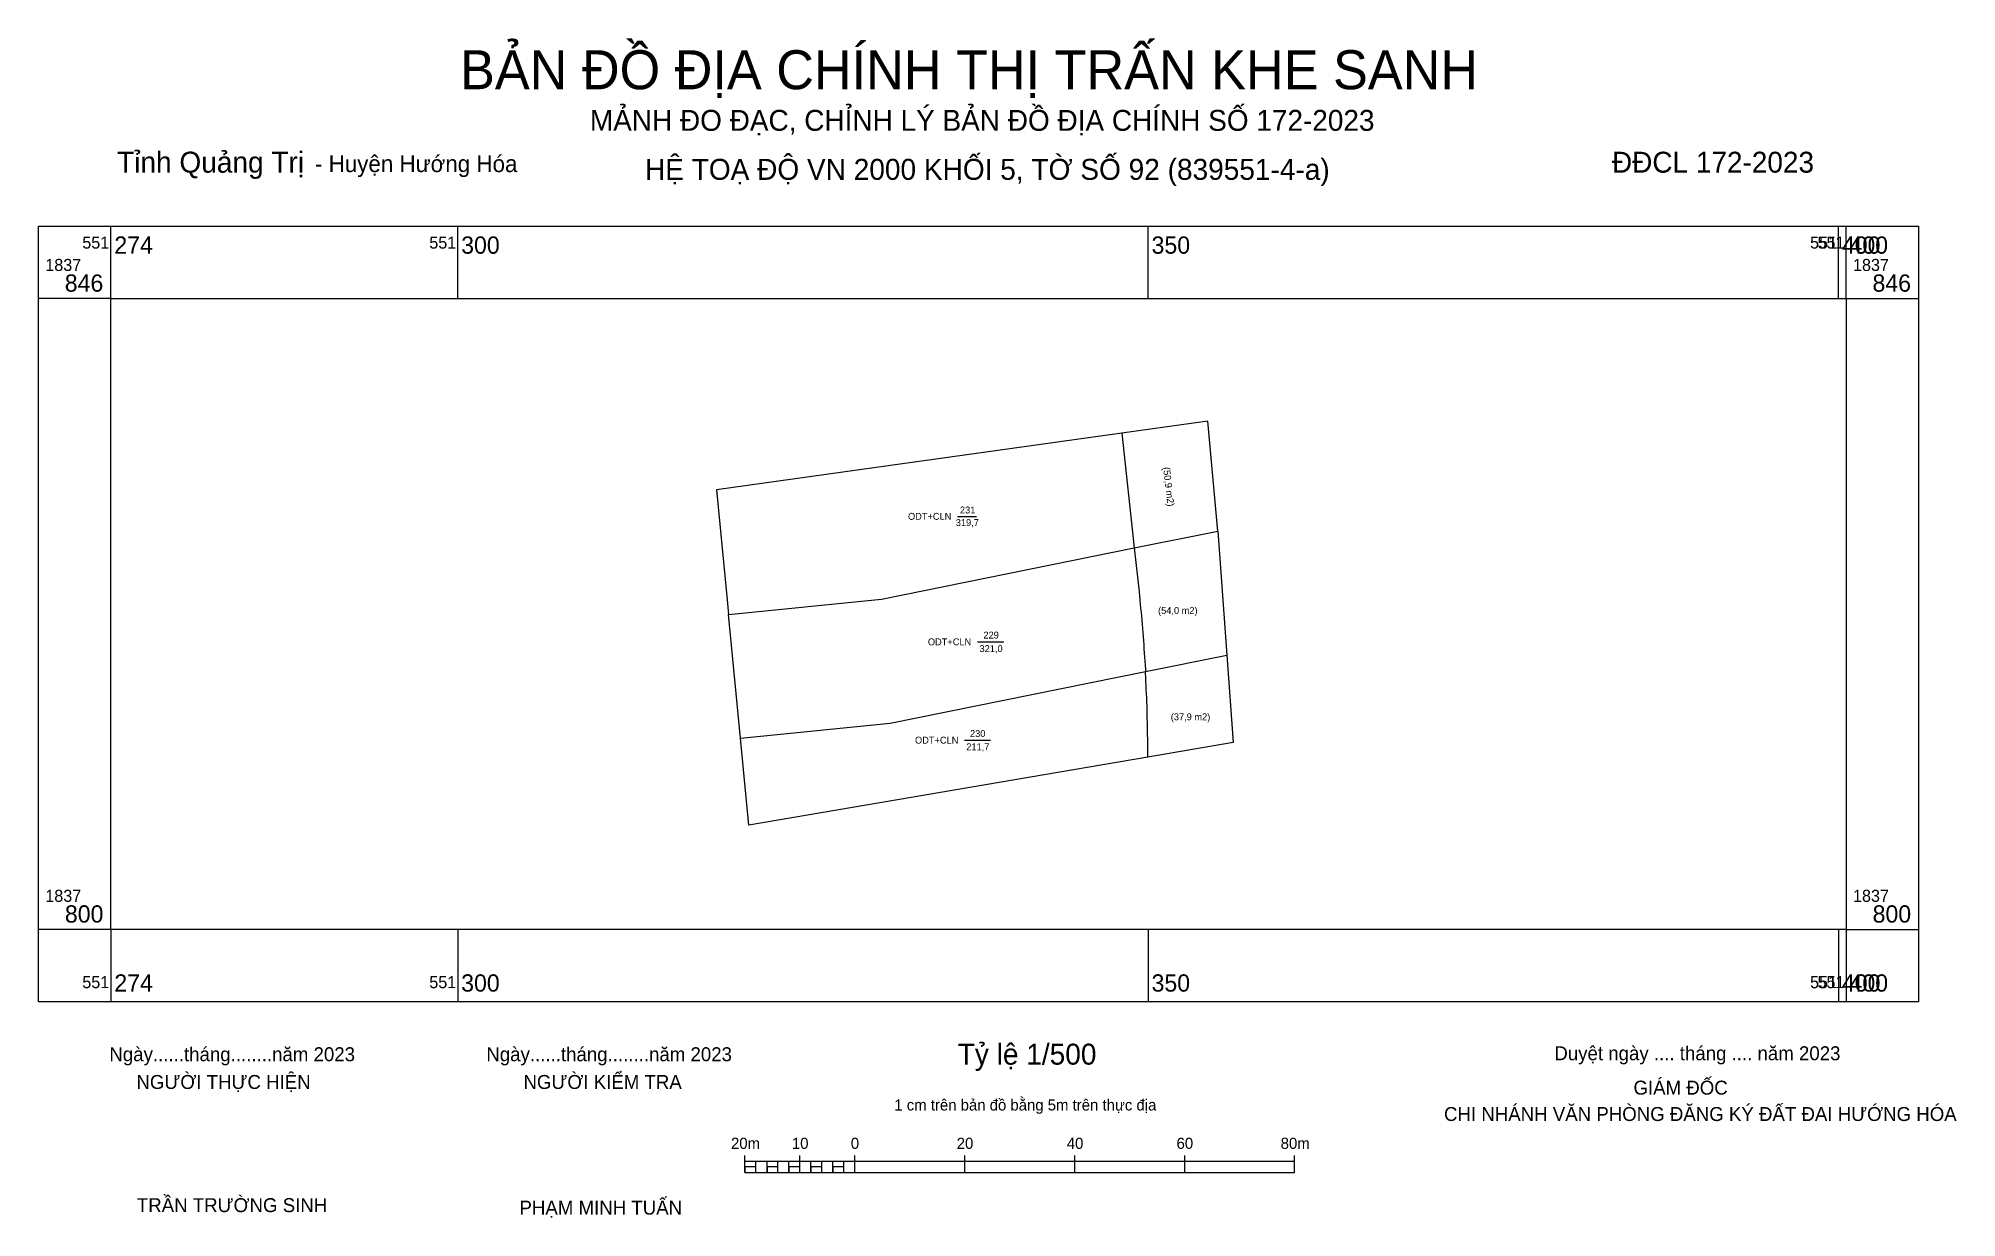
# Model space of a CAD drawing. Extents: x 551270 to 551409, y 1837780 to 1837865.
import ezdxf

# ---------------------------------------------------------------- set-up
doc = ezdxf.new("R2010")
doc.units = 0
for name, color, linetype in [('Level 10', 7, 'Continuous'), ('Level 16', 7, 'Continuous'), ('Level 2', 7, 'Continuous'), ('Level 30', 7, 'Continuous'), ('Level 63', 7, 'Continuous'), ('NhanDiaChinhThua', 7, 'Continuous')]:
    doc.layers.add(name, color=color, linetype=linetype)

msp = doc.modelspace()

# ---------------------------------------------------------------- linework, layer by layer
at = {"layer": 'Level 10'}
for p, q in [((551355.04, 1837829.67), (551355.69, 1837820.69)), ((551320.47, 1837814.68), (551319.61, 1837823.64)), ((551331.33, 1837815.77), (551349.81, 1837819.5)), ((551349.81, 1837819.5), (551355.69, 1837820.69)), ((551355.69, 1837820.69), (551356.15, 1837814.37)), ((551320.47, 1837814.68), (551331.33, 1837815.77)), ((551321.08, 1837808.37), (551320.47, 1837814.68)), ((551356.15, 1837814.37), (551349.97, 1837813.31)), ((551349.97, 1837813.31), (551321.08, 1837808.37))]:
    msp.add_line(p, q, dxfattribs=at)
for points in [[(551348.99, 1837828.45), (551348.99, 1837828.45), (551355.04, 1837829.67), (551354.33, 1837837.64), (551348.09, 1837836.76)], [(551348.09, 1837836.76), (551318.74, 1837832.65), (551319.51, 1837824.69), (551319.61, 1837823.64), (551330.68, 1837824.75), (551348.99, 1837828.45)]]:
    msp.add_lwpolyline(points, dxfattribs=at)
at = {"layer": 'Level 2'}
for p, q in [((551320.8, 1837783.22), (551320.8, 1837784.44)), ((551320.8, 1837784.03), (551360.61, 1837784.03)), ((551321.6, 1837783.22), (551321.6, 1837784.03)), ((551322.4, 1837783.22), (551322.4, 1837784.03)), ((551323.19, 1837783.22), (551323.19, 1837784.03)), ((551323.99, 1837783.22), (551323.99, 1837784.03)), ((551324.78, 1837783.22), (551324.78, 1837784.44)), ((551325.58, 1837783.22), (551325.58, 1837784.03)), ((551326.38, 1837783.22), (551326.38, 1837784.03)), ((551327.17, 1837783.22), (551327.17, 1837784.03)), ((551327.97, 1837783.22), (551327.97, 1837784.03)), ((551328.76, 1837783.22), (551328.76, 1837784.44)), ((551336.73, 1837783.22), (551336.73, 1837784.44)), ((551344.69, 1837783.22), (551344.69, 1837784.44)), ((551352.65, 1837783.22), (551352.65, 1837784.44)), ((551360.61, 1837783.22), (551360.61, 1837784.44)), ((551320.8, 1837783.22), (551360.61, 1837783.22))]:
    msp.add_line(p, q, dxfattribs=at)
for points in [[(551320.8, 1837783.22), (551321.6, 1837783.22), (551321.6, 1837783.63), (551320.8, 1837783.63)], [(551322.4, 1837783.22), (551323.19, 1837783.22), (551323.19, 1837783.63), (551322.4, 1837783.63)], [(551323.99, 1837783.22), (551324.78, 1837783.22), (551324.78, 1837783.63), (551323.99, 1837783.63)], [(551325.58, 1837783.22), (551326.38, 1837783.22), (551326.38, 1837783.63), (551325.58, 1837783.63)], [(551327.17, 1837783.22), (551327.97, 1837783.22), (551327.97, 1837783.63), (551327.17, 1837783.63)]]:
    msp.add_lwpolyline(points, close=True, dxfattribs=at)
at = {"layer": 'Level 30'}
msp.add_line((551348.09, 1837836.76), (551348.99, 1837828.45), dxfattribs=at)
for points in [[(551348.99, 1837828.45), (551349.34, 1837825.27), (551349.37, 1837824.98), (551349.4, 1837824.68), (551349.43, 1837824.39), (551349.46, 1837824.09), (551349.49, 1837823.8), (551349.51, 1837823.5), (551349.54, 1837823.21), (551349.57, 1837822.91), (551349.59, 1837822.62), (551349.62, 1837822.32), (551349.64, 1837822.03), (551349.66, 1837821.73), (551349.68, 1837821.43), (551349.7, 1837821.14), (551349.72, 1837820.84), (551349.74, 1837820.55), (551349.76, 1837820.25), (551349.78, 1837819.96), (551349.8, 1837819.66), (551349.81, 1837819.5)], [(551349.97, 1837813.31), (551349.97, 1837813.44), (551349.97, 1837813.74), (551349.97, 1837814.03), (551349.97, 1837814.33), (551349.97, 1837814.63), (551349.96, 1837814.92), (551349.96, 1837815.22), (551349.95, 1837815.52), (551349.95, 1837815.81), (551349.94, 1837816.11), (551349.93, 1837816.4), (551349.93, 1837816.7), (551349.92, 1837817), (551349.91, 1837817.29), (551349.9, 1837817.59), (551349.88, 1837817.88), (551349.87, 1837818.18), (551349.86, 1837818.48), (551349.84, 1837818.77), (551349.83, 1837819.07), (551349.81, 1837819.36), (551349.81, 1837819.5)]]:
    msp.add_lwpolyline(points, dxfattribs=at)
at = {"layer": 'Level 63'}
for p, q in [((551274.88, 1837846.51), (551274.88, 1837851.76)), ((551300, 1837846.51), (551300, 1837851.76)), ((551350, 1837846.51), (551350, 1837851.76)), ((551400, 1837846.51), (551400, 1837851.76)), ((551400.55, 1837846.51), (551400.55, 1837851.76)), ((551274.88, 1837846.51), (551269.63, 1837846.51)), ((551400.55, 1837846.51), (551405.8, 1837846.51)), ((551274.88, 1837800.82), (551269.63, 1837800.82)), ((551274.88, 1837800.82), (551274.88, 1837795.57)), ((551300, 1837800.82), (551300, 1837795.57)), ((551350, 1837800.82), (551350, 1837795.57)), ((551400, 1837800.82), (551400, 1837795.57)), ((551400.55, 1837800.82), (551400.55, 1837795.57)), ((551400.55, 1837800.82), (551405.8, 1837800.82))]:
    msp.add_line(p, q, dxfattribs=at)
for points in [[(551269.63, 1837851.76), (551405.8, 1837851.76), (551405.8, 1837795.57), (551269.63, 1837795.57), (551269.63, 1837851.76)], [(551274.88, 1837846.51), (551400.55, 1837846.51), (551400.55, 1837800.82), (551274.88, 1837800.82), (551274.88, 1837846.51)]]:
    msp.add_lwpolyline(points, dxfattribs=at)
at = {"layer": 'NhanDiaChinhThua'}
for p, q in [((551336.19, 1837830.74), (551337.57, 1837830.74)), ((551337.64, 1837821.65), (551339.56, 1837821.65)), ((551336.71, 1837814.53), (551338.58, 1837814.53))]:
    msp.add_line(p, q, dxfattribs=at)

# ---------------------------------------------------------------- texts
at = {"layer": 'Level 16'}
msp.add_text('(50,9 m2)', height=0.5, rotation=276.6146, dxfattribs=at).set_placement((551351.08, 1837834.28))
msp.add_text('(54,0 m2)', height=0.5, dxfattribs=at).set_placement((551350.72, 1837823.67))
at = {"layer": 'Level 2'}
for s, height, p in [('BẢN ĐỒ ĐỊA CHÍNH THỊ TRẤN KHE SANH', 2.827, (551300.17, 1837861.67)), ('MẢNH ĐO ĐẠC, CHỈNH LÝ BẢN ĐỒ ĐỊA CHÍNH SỐ 172-2023', 1.5143, (551309.57, 1837858.66)), ('Tỉnh Quảng Trị', 1.5185, (551275.33, 1837855.63)), ('HỆ TOẠ ĐỘ VN 2000 KHỐI 5, TỜ SỐ 92 (839551-4-a)', 1.5185, (551313.56, 1837855.11)), (' ĐĐCL 172-2023', 1.5143, (551383.03, 1837855.63)), ('- Huyện Hướng Hóa', 1.2116, (551289.66, 1837855.67)), ('Ngày......tháng........năm 2023', 1.0099, (551274.77, 1837791.28)), ('Ngày......tháng........năm 2023', 1.0099, (551302.07, 1837791.28)), ('Tỷ lệ 1/500', 1.5189, (551336.21, 1837791.03)), ('Duyệt ngày .... tháng .... năm 2023', 1.0099, (551379.42, 1837791.35)), ('NGƯỜI THỰC HIỆN', 1.0099, (551276.73, 1837789.27)), ('NGƯỜI KIỂM TRA', 1.0099, (551304.76, 1837789.27)), ('GIÁM ĐỐC', 1.01, (551385.15, 1837788.86)), ('1 cm trên bản đồ bằng 5m trên thực địa', 0.8078, (551331.62, 1837787.71)), ('CHI NHÁNH VĂN PHÒNG ĐĂNG KÝ ĐẤT ĐAI HƯỚNG HÓA', 1.0099, (551371.43, 1837786.95)), ('20m', 0.808, (551319.79, 1837784.93)), ('10', 0.808, (551324.2, 1837784.93)), ('0', 0.808, (551328.47, 1837784.93)), ('20', 0.808, (551336.14, 1837784.93)), ('40', 0.808, (551344.11, 1837784.93)), ('60', 0.808, (551352.06, 1837784.93)), ('80m', 0.808, (551359.6, 1837784.93)), ('TRẦN TRƯỜNG SINH', 1.0099, (551276.76, 1837780.35)), ('PHẠM MINH TUẤN', 1.0099, (551304.47, 1837780.17))]:
    msp.add_text(s, height=height, dxfattribs=at).set_placement(p)
at = {"layer": 'Level 30'}
msp.add_text('(37,9 m2)', height=0.5, dxfattribs=at).set_placement((551351.64, 1837815.97))
at = {"layer": 'Level 63'}
for s, height, p in [('551', 0.875, (551272.81, 1837850.13)), ('274', 1.25, (551275.13, 1837849.76)), ('551', 0.875, (551297.94, 1837850.13)), ('300', 1.25, (551300.25, 1837849.76)), ('350', 1.25, (551350.25, 1837849.76)), ('551', 0.875, (551397.94, 1837850.13)), ('551', 0.875, (551398.48, 1837850.13)), ('400', 1.25, (551400.25, 1837849.76)), ('400', 1.25, (551400.8, 1837849.76)), ('1837', 0.875, (551270.13, 1837848.51)), ('1837', 0.875, (551401.05, 1837848.51)), ('846', 1.25, (551271.54, 1837847.01)), ('846', 1.25, (551402.46, 1837847.01)), ('1837', 0.875, (551270.13, 1837802.82)), ('1837', 0.875, (551401.05, 1837802.82)), ('800', 1.25, (551271.55, 1837801.32)), ('800', 1.25, (551402.47, 1837801.32)), ('551', 0.875, (551272.81, 1837796.57)), ('274', 1.25, (551275.13, 1837796.32)), ('551', 0.875, (551297.94, 1837796.57)), ('300', 1.25, (551300.25, 1837796.32)), ('350', 1.25, (551350.25, 1837796.32)), ('551', 0.875, (551397.94, 1837796.57)), ('551', 0.875, (551398.48, 1837796.57)), ('400', 1.25, (551400.25, 1837796.32)), ('400', 1.25, (551400.8, 1837796.32))]:
    msp.add_text(s, height=height, dxfattribs=at).set_placement(p)
at = {"layer": 'NhanDiaChinhThua'}
for s, p in [('ODT+CLN', (551332.61, 1837830.49)), ('231', (551336.37, 1837830.95)), ('319,7', (551336.07, 1837830.04)), ('229', (551338.07, 1837821.89)), ('ODT+CLN', (551334.05, 1837821.4)), ('321,0', (551337.79, 1837820.91)), ('ODT+CLN', (551333.12, 1837814.28)), ('211,7', (551336.83, 1837813.8)), ('230', (551337.1, 1837814.76))]:
    msp.add_text(s, height=0.5, dxfattribs=at).set_placement(p)

doc.saveas('drawing.dxf')
